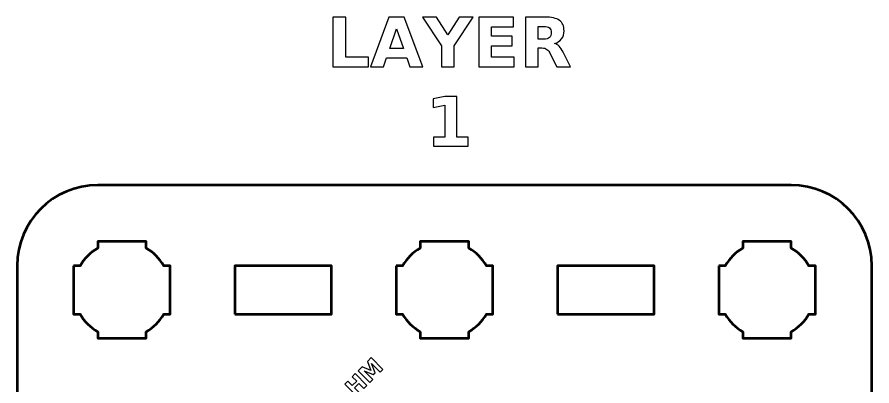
# Model space of a CAD drawing. Header units: centimetres. Extents: x -22.1 to 1.1, y -17.5 to -11.2.
# Drawn here: x -22.15 to -16.85, y -13.45 to -11.16 of the extents above; entities that cross this region are included whole.
import ezdxf

# ---------------------------------------------------------------- set-up
doc = ezdxf.new("R2010")
doc.units = ezdxf.units.CM
doc.header["$MEASUREMENT"] = 0
doc.layers.add('Layer 1', color=7, linetype='Continuous')

msp = doc.modelspace()

# ---------------------------------------------------------------- linework, layer by layer
at = {"layer": 'Layer 1'}
for points, knots in [([(-20.19147, -11.15635), (-20.19147, -11.15635), (-20.11189, -11.15635), (-20.11189, -11.15635), (-20.11189, -11.15635), (-20.11189, -11.15635), (-20.11189, -11.40478), (-20.11189, -11.40478), (-20.11189, -11.40478), (-20.11189, -11.40478), (-19.97219, -11.40478), (-19.97219, -11.40478), (-19.97219, -11.40478), (-19.97219, -11.40478), (-19.97219, -11.46496), (-19.97219, -11.46496), (-19.97219, -11.46496), (-19.97219, -11.46496), (-20.19147, -11.46496), (-20.19147, -11.46496), (-20.19147, -11.46496), (-20.19147, -11.46496), (-20.19147, -11.15635), (-20.19147, -11.15635)], [0, 0, 0, 0, 0.1666667, 0.1666667, 0.1666667, 0.1666667, 0.3333333, 0.3333333, 0.3333333, 0.3333333, 0.5, 0.5, 0.5, 0.5, 0.6666667, 0.6666667, 0.6666667, 0.6666667, 0.8333333, 0.8333333, 0.8333333, 0.8333333, 1, 1, 1, 1]), ([(-19.73449, -11.4088), (-19.73449, -11.4088), (-19.85895, -11.4088), (-19.85895, -11.4088), (-19.85895, -11.4088), (-19.85895, -11.4088), (-19.87856, -11.46496), (-19.87856, -11.46496), (-19.87856, -11.46496), (-19.87856, -11.46496), (-19.95857, -11.46496), (-19.95857, -11.46496), (-19.95857, -11.46496), (-19.95857, -11.46496), (-19.84427, -11.15635), (-19.84427, -11.15635), (-19.84427, -11.15635), (-19.84427, -11.15635), (-19.74938, -11.15635), (-19.74938, -11.15635), (-19.74938, -11.15635), (-19.74938, -11.15635), (-19.63508, -11.46496), (-19.63508, -11.46496), (-19.63508, -11.46496), (-19.63508, -11.46496), (-19.71509, -11.46496), (-19.71509, -11.46496), (-19.71509, -11.46496), (-19.71509, -11.46496), (-19.73449, -11.4088), (-19.73449, -11.4088)], [0, 0, 0, 0, 0.125, 0.125, 0.125, 0.125, 0.25, 0.25, 0.25, 0.25, 0.375, 0.375, 0.375, 0.375, 0.5, 0.5, 0.5, 0.5, 0.625, 0.625, 0.625, 0.625, 0.75, 0.75, 0.75, 0.75, 0.875, 0.875, 0.875, 0.875, 1, 1, 1, 1]), ([(-19.63712, -11.15635), (-19.63712, -11.15635), (-19.55013, -11.15635), (-19.55013, -11.15635), (-19.55013, -11.15635), (-19.55013, -11.15635), (-19.47979, -11.26635), (-19.47979, -11.26635), (-19.47979, -11.26635), (-19.47979, -11.26635), (-19.40951, -11.15635), (-19.40951, -11.15635), (-19.40951, -11.15635), (-19.40951, -11.15635), (-19.32231, -11.15635), (-19.32231, -11.15635), (-19.32231, -11.15635), (-19.32231, -11.15635), (-19.43992, -11.33493), (-19.43992, -11.33493), (-19.43992, -11.33493), (-19.43992, -11.33493), (-19.43992, -11.46496), (-19.43992, -11.46496), (-19.43992, -11.46496), (-19.43992, -11.46496), (-19.51951, -11.46496), (-19.51951, -11.46496), (-19.51951, -11.46496), (-19.51951, -11.46496), (-19.51951, -11.33493), (-19.51951, -11.33493), (-19.51951, -11.33493), (-19.51951, -11.33493), (-19.63712, -11.15635), (-19.63712, -11.15635)], [0, 0, 0, 0, 0.1111111, 0.1111111, 0.1111111, 0.1111111, 0.2222222, 0.2222222, 0.2222222, 0.2222222, 0.3333333, 0.3333333, 0.3333333, 0.3333333, 0.4444444, 0.4444444, 0.4444444, 0.4444444, 0.5555556, 0.5555556, 0.5555556, 0.5555556, 0.6666667, 0.6666667, 0.6666667, 0.6666667, 0.7777778, 0.7777778, 0.7777778, 0.7777778, 0.8888889, 0.8888889, 0.8888889, 0.8888889, 1, 1, 1, 1]), ([(-19.28752, -11.15635), (-19.28752, -11.15635), (-19.07275, -11.15635), (-19.07275, -11.15635), (-19.07275, -11.15635), (-19.07275, -11.15635), (-19.07275, -11.21654), (-19.07275, -11.21654), (-19.07275, -11.21654), (-19.07275, -11.21654), (-19.20794, -11.21654), (-19.20794, -11.21654), (-19.20794, -11.21654), (-19.20794, -11.21654), (-19.20794, -11.27397), (-19.20794, -11.27397), (-19.20794, -11.27397), (-19.20794, -11.27397), (-19.08087, -11.27397), (-19.08087, -11.27397), (-19.08087, -11.27397), (-19.08087, -11.27397), (-19.08087, -11.33415), (-19.08087, -11.33415), (-19.08087, -11.33415), (-19.08087, -11.33415), (-19.20794, -11.33415), (-19.20794, -11.33415), (-19.20794, -11.33415), (-19.20794, -11.33415), (-19.20794, -11.40478), (-19.20794, -11.40478), (-19.20794, -11.40478), (-19.20794, -11.40478), (-19.06824, -11.40478), (-19.06824, -11.40478), (-19.06824, -11.40478), (-19.06824, -11.40478), (-19.06824, -11.46496), (-19.06824, -11.46496), (-19.06824, -11.46496), (-19.06824, -11.46496), (-19.28752, -11.46496), (-19.28752, -11.46496), (-19.28752, -11.46496), (-19.28752, -11.46496), (-19.28752, -11.15635), (-19.28752, -11.15635)], [0, 0, 0, 0, 0.0833333, 0.0833333, 0.0833333, 0.0833333, 0.1666667, 0.1666667, 0.1666667, 0.1666667, 0.25, 0.25, 0.25, 0.25, 0.3333333, 0.3333333, 0.3333333, 0.3333333, 0.4166667, 0.4166667, 0.4166667, 0.4166667, 0.5, 0.5, 0.5, 0.5, 0.5833333, 0.5833333, 0.5833333, 0.5833333, 0.6666667, 0.6666667, 0.6666667, 0.6666667, 0.75, 0.75, 0.75, 0.75, 0.8333333, 0.8333333, 0.8333333, 0.8333333, 0.9166667, 0.9166667, 0.9166667, 0.9166667, 1, 1, 1, 1]), ([(-18.91874, -11.34819), (-18.91874, -11.34819), (-18.91874, -11.46496), (-18.91874, -11.46496), (-18.91874, -11.46496), (-18.91874, -11.46496), (-18.99832, -11.46496), (-18.99832, -11.46496), (-18.99832, -11.46496), (-18.99832, -11.46496), (-18.99832, -11.15635), (-18.99832, -11.15635), (-18.99832, -11.15635), (-18.99832, -11.15635), (-18.87676, -11.15635), (-18.87676, -11.15635), (-18.87676, -11.15635), (-18.83612, -11.15635), (-18.80627, -11.1632), (-18.78736, -11.17681), (-18.78736, -11.17681), (-18.76839, -11.19043), (-18.75893, -11.21202), (-18.75893, -11.24151), (-18.75893, -11.24151), (-18.75893, -11.2619), (-18.76387, -11.27869), (-18.77368, -11.29175), (-18.77368, -11.29175), (-18.78355, -11.30487), (-18.79844, -11.31454), (-18.81827, -11.32068), (-18.81827, -11.32068), (-18.8074, -11.32321), (-18.7976, -11.32879), (-18.78899, -11.33754), (-18.78899, -11.33754), (-18.78038, -11.34629), (-18.7717, -11.35955), (-18.76288, -11.37733), (-18.76288, -11.37733), (-18.76288, -11.37733), (-18.71963, -11.46496), (-18.71963, -11.46496), (-18.71963, -11.46496), (-18.71963, -11.46496), (-18.80444, -11.46496), (-18.80444, -11.46496), (-18.80444, -11.46496), (-18.80444, -11.46496), (-18.84204, -11.38827), (-18.84204, -11.38827), (-18.84204, -11.38827), (-18.84959, -11.37289), (-18.85728, -11.3623), (-18.86512, -11.35666), (-18.86512, -11.35666), (-18.87288, -11.35101), (-18.88325, -11.34819), (-18.89623, -11.34819), (-18.89623, -11.34819), (-18.89623, -11.34819), (-18.91874, -11.34819), (-18.91874, -11.34819)], [0, 0, 0, 0, 0.0625, 0.0625, 0.0625, 0.0625, 0.125, 0.125, 0.125, 0.125, 0.1875, 0.1875, 0.1875, 0.1875, 0.25, 0.25, 0.25, 0.25, 0.3125, 0.3125, 0.3125, 0.3125, 0.375, 0.375, 0.375, 0.375, 0.4375, 0.4375, 0.4375, 0.4375, 0.5, 0.5, 0.5, 0.5, 0.5625, 0.5625, 0.5625, 0.5625, 0.625, 0.625, 0.625, 0.625, 0.6875, 0.6875, 0.6875, 0.6875, 0.75, 0.75, 0.75, 0.75, 0.8125, 0.8125, 0.8125, 0.8125, 0.875, 0.875, 0.875, 0.875, 0.9375, 0.9375, 0.9375, 0.9375, 1, 1, 1, 1]), ([(-19.83912, -11.35151), (-19.83912, -11.35151), (-19.75453, -11.35151), (-19.75453, -11.35151), (-19.75453, -11.35151), (-19.75453, -11.35151), (-19.79672, -11.22874), (-19.79672, -11.22874), (-19.79672, -11.22874), (-19.79672, -11.22874), (-19.83912, -11.35151), (-19.83912, -11.35151)], [0, 0, 0, 0, 0.3333333, 0.3333333, 0.3333333, 0.3333333, 0.6666667, 0.6666667, 0.6666667, 0.6666667, 1, 1, 1, 1]), ([(-18.88522, -11.29323), (-18.86857, -11.29323), (-18.85658, -11.29012), (-18.84938, -11.28392), (-18.84938, -11.28392), (-18.84212, -11.27771), (-18.83852, -11.26748), (-18.83852, -11.25329), (-18.83852, -11.25329), (-18.83852, -11.23925), (-18.84212, -11.22917), (-18.84938, -11.2231), (-18.84938, -11.2231), (-18.85658, -11.21703), (-18.86857, -11.214), (-18.88522, -11.214), (-18.88522, -11.214), (-18.88522, -11.214), (-18.91874, -11.214), (-18.91874, -11.214), (-18.91874, -11.214), (-18.91874, -11.214), (-18.91874, -11.29323), (-18.91874, -11.29323), (-18.91874, -11.29323), (-18.91874, -11.29323), (-18.88522, -11.29323), (-18.88522, -11.29323)], [0, 0, 0, 0, 0.1428571, 0.1428571, 0.1428571, 0.1428571, 0.2857143, 0.2857143, 0.2857143, 0.2857143, 0.4285714, 0.4285714, 0.4285714, 0.4285714, 0.5714286, 0.5714286, 0.5714286, 0.5714286, 0.7142857, 0.7142857, 0.7142857, 0.7142857, 0.8571429, 0.8571429, 0.8571429, 0.8571429, 1, 1, 1, 1]), ([(-19.56848, -11.90276), (-19.56848, -11.90276), (-19.49821, -11.90276), (-19.49821, -11.90276), (-19.49821, -11.90276), (-19.49821, -11.90276), (-19.49821, -11.7033), (-19.49821, -11.7033), (-19.49821, -11.7033), (-19.49821, -11.7033), (-19.57031, -11.71819), (-19.57031, -11.71819), (-19.57031, -11.71819), (-19.57031, -11.71819), (-19.57031, -11.664), (-19.57031, -11.664), (-19.57031, -11.664), (-19.57031, -11.664), (-19.49863, -11.64911), (-19.49863, -11.64911), (-19.49863, -11.64911), (-19.49863, -11.64911), (-19.423, -11.64911), (-19.423, -11.64911), (-19.423, -11.64911), (-19.423, -11.64911), (-19.423, -11.90276), (-19.423, -11.90276), (-19.423, -11.90276), (-19.423, -11.90276), (-19.35272, -11.90276), (-19.35272, -11.90276), (-19.35272, -11.90276), (-19.35272, -11.90276), (-19.35272, -11.95772), (-19.35272, -11.95772), (-19.35272, -11.95772), (-19.35272, -11.95772), (-19.56848, -11.95772), (-19.56848, -11.95772), (-19.56848, -11.95772), (-19.56848, -11.95772), (-19.56848, -11.90276), (-19.56848, -11.90276)], [0, 0, 0, 0, 0.0909091, 0.0909091, 0.0909091, 0.0909091, 0.1818182, 0.1818182, 0.1818182, 0.1818182, 0.2727273, 0.2727273, 0.2727273, 0.2727273, 0.3636364, 0.3636364, 0.3636364, 0.3636364, 0.4545455, 0.4545455, 0.4545455, 0.4545455, 0.5454545, 0.5454545, 0.5454545, 0.5454545, 0.6363636, 0.6363636, 0.6363636, 0.6363636, 0.7272727, 0.7272727, 0.7272727, 0.7272727, 0.8181818, 0.8181818, 0.8181818, 0.8181818, 0.9090909, 0.9090909, 0.9090909, 0.9090909, 1, 1, 1, 1])]:
    msp.add_open_spline(points, degree=3, knots=knots, dxfattribs=at)
at = {"layer": 'Layer 1', "color": 253, "lineweight": 53}
for points, knots in [([(-22.15, -17), (-22.15, -17), (-22.15, -12.7), (-22.15, -12.7), (-22.15, -12.7), (-22.15, -12.42391), (-21.92609, -12.2), (-21.65, -12.2), (-21.65, -12.2), (-21.65, -12.2), (-17.35, -12.2), (-17.35, -12.2), (-17.35, -12.2), (-17.07391, -12.2), (-16.85, -12.42391), (-16.85, -12.7), (-16.85, -12.7), (-16.85, -12.7), (-16.85, -17), (-16.85, -17), (-16.85, -17), (-16.85, -17.27609), (-17.07391, -17.5), (-17.35, -17.5), (-17.35, -17.5), (-17.35, -17.5), (-21.65, -17.5), (-21.65, -17.5), (-21.65, -17.5), (-21.92609, -17.5), (-22.15, -17.27609), (-22.15, -17)], [0, 0, 0, 0, 0.125, 0.125, 0.125, 0.125, 0.25, 0.25, 0.25, 0.25, 0.375, 0.375, 0.375, 0.375, 0.5, 0.5, 0.5, 0.5, 0.625, 0.625, 0.625, 0.625, 0.75, 0.75, 0.75, 0.75, 0.875, 0.875, 0.875, 0.875, 1, 1, 1, 1]), ([(-21.8, -12.7), (-21.8, -12.7), (-21.75985, -12.7), (-21.75985, -12.7), (-21.75985, -12.7), (-21.7335, -12.65447), (-21.69553, -12.6165), (-21.65, -12.59015), (-21.65, -12.59015), (-21.65, -12.59015), (-21.65, -12.55), (-21.65, -12.55), (-21.65, -12.55), (-21.65, -12.55), (-21.5, -12.55), (-21.5, -12.55), (-21.5, -12.55), (-21.5, -12.55), (-21.35, -12.55), (-21.35, -12.55), (-21.35, -12.55), (-21.35, -12.55), (-21.35, -12.59015), (-21.35, -12.59015), (-21.35, -12.59015), (-21.30447, -12.6165), (-21.2665, -12.65447), (-21.24015, -12.7), (-21.24015, -12.7), (-21.24015, -12.7), (-21.2, -12.7), (-21.2, -12.7), (-21.2, -12.7), (-21.2, -12.7), (-21.2, -12.85), (-21.2, -12.85), (-21.2, -12.85), (-21.2, -12.85), (-21.2, -13), (-21.2, -13), (-21.2, -13), (-21.2, -13), (-21.24015, -13), (-21.24015, -13), (-21.24015, -13), (-21.2665, -13.04553), (-21.30447, -13.0835), (-21.35, -13.10985), (-21.35, -13.10985), (-21.35, -13.10985), (-21.35, -13.15), (-21.35, -13.15), (-21.35, -13.15), (-21.35, -13.15), (-21.5, -13.15), (-21.5, -13.15), (-21.5, -13.15), (-21.5, -13.15), (-21.65, -13.15), (-21.65, -13.15), (-21.65, -13.15), (-21.65, -13.15), (-21.65, -13.10985), (-21.65, -13.10985), (-21.65, -13.10985), (-21.69553, -13.0835), (-21.7335, -13.04553), (-21.75985, -13), (-21.75985, -13), (-21.75985, -13), (-21.8, -13), (-21.8, -13), (-21.8, -13), (-21.8, -13), (-21.8, -12.85), (-21.8, -12.85), (-21.8, -12.85), (-21.8, -12.85), (-21.8, -12.7), (-21.8, -12.7)], [0, 0, 0, 0, 0.05, 0.05, 0.05, 0.05, 0.1, 0.1, 0.1, 0.1, 0.15, 0.15, 0.15, 0.15, 0.2, 0.2, 0.2, 0.2, 0.25, 0.25, 0.25, 0.25, 0.3, 0.3, 0.3, 0.3, 0.35, 0.35, 0.35, 0.35, 0.4, 0.4, 0.4, 0.4, 0.45, 0.45, 0.45, 0.45, 0.5, 0.5, 0.5, 0.5, 0.55, 0.55, 0.55, 0.55, 0.6, 0.6, 0.6, 0.6, 0.65, 0.65, 0.65, 0.65, 0.7, 0.7, 0.7, 0.7, 0.75, 0.75, 0.75, 0.75, 0.8, 0.8, 0.8, 0.8, 0.85, 0.85, 0.85, 0.85, 0.9, 0.9, 0.9, 0.9, 0.95, 0.95, 0.95, 0.95, 1, 1, 1, 1]), ([(-19.8, -12.7), (-19.8, -12.7), (-19.75985, -12.7), (-19.75985, -12.7), (-19.75985, -12.7), (-19.7335, -12.65447), (-19.69553, -12.6165), (-19.65, -12.59015), (-19.65, -12.59015), (-19.65, -12.59015), (-19.65, -12.55), (-19.65, -12.55), (-19.65, -12.55), (-19.65, -12.55), (-19.5, -12.55), (-19.5, -12.55), (-19.5, -12.55), (-19.5, -12.55), (-19.35, -12.55), (-19.35, -12.55), (-19.35, -12.55), (-19.35, -12.55), (-19.35, -12.59015), (-19.35, -12.59015), (-19.35, -12.59015), (-19.30447, -12.6165), (-19.2665, -12.65447), (-19.24015, -12.7), (-19.24015, -12.7), (-19.24015, -12.7), (-19.2, -12.7), (-19.2, -12.7), (-19.2, -12.7), (-19.2, -12.7), (-19.2, -12.85), (-19.2, -12.85), (-19.2, -12.85), (-19.2, -12.85), (-19.2, -13), (-19.2, -13), (-19.2, -13), (-19.2, -13), (-19.24015, -13), (-19.24015, -13), (-19.24015, -13), (-19.2665, -13.04553), (-19.30447, -13.0835), (-19.35, -13.10985), (-19.35, -13.10985), (-19.35, -13.10985), (-19.35, -13.15), (-19.35, -13.15), (-19.35, -13.15), (-19.35, -13.15), (-19.5, -13.15), (-19.5, -13.15), (-19.5, -13.15), (-19.5, -13.15), (-19.65, -13.15), (-19.65, -13.15), (-19.65, -13.15), (-19.65, -13.15), (-19.65, -13.10985), (-19.65, -13.10985), (-19.65, -13.10985), (-19.69553, -13.0835), (-19.7335, -13.04553), (-19.75985, -13), (-19.75985, -13), (-19.75985, -13), (-19.8, -13), (-19.8, -13), (-19.8, -13), (-19.8, -13), (-19.8, -12.85), (-19.8, -12.85), (-19.8, -12.85), (-19.8, -12.85), (-19.8, -12.7), (-19.8, -12.7)], [0, 0, 0, 0, 0.05, 0.05, 0.05, 0.05, 0.1, 0.1, 0.1, 0.1, 0.15, 0.15, 0.15, 0.15, 0.2, 0.2, 0.2, 0.2, 0.25, 0.25, 0.25, 0.25, 0.3, 0.3, 0.3, 0.3, 0.35, 0.35, 0.35, 0.35, 0.4, 0.4, 0.4, 0.4, 0.45, 0.45, 0.45, 0.45, 0.5, 0.5, 0.5, 0.5, 0.55, 0.55, 0.55, 0.55, 0.6, 0.6, 0.6, 0.6, 0.65, 0.65, 0.65, 0.65, 0.7, 0.7, 0.7, 0.7, 0.75, 0.75, 0.75, 0.75, 0.8, 0.8, 0.8, 0.8, 0.85, 0.85, 0.85, 0.85, 0.9, 0.9, 0.9, 0.9, 0.95, 0.95, 0.95, 0.95, 1, 1, 1, 1]), ([(-17.8, -12.7), (-17.8, -12.7), (-17.75985, -12.7), (-17.75985, -12.7), (-17.75985, -12.7), (-17.7335, -12.65447), (-17.69553, -12.6165), (-17.65, -12.59015), (-17.65, -12.59015), (-17.65, -12.59015), (-17.65, -12.55), (-17.65, -12.55), (-17.65, -12.55), (-17.65, -12.55), (-17.5, -12.55), (-17.5, -12.55), (-17.5, -12.55), (-17.5, -12.55), (-17.35, -12.55), (-17.35, -12.55), (-17.35, -12.55), (-17.35, -12.55), (-17.35, -12.59015), (-17.35, -12.59015), (-17.35, -12.59015), (-17.30447, -12.6165), (-17.2665, -12.65447), (-17.24015, -12.7), (-17.24015, -12.7), (-17.24015, -12.7), (-17.2, -12.7), (-17.2, -12.7), (-17.2, -12.7), (-17.2, -12.7), (-17.2, -12.85), (-17.2, -12.85), (-17.2, -12.85), (-17.2, -12.85), (-17.2, -13), (-17.2, -13), (-17.2, -13), (-17.2, -13), (-17.24015, -13), (-17.24015, -13), (-17.24015, -13), (-17.2665, -13.04553), (-17.30447, -13.0835), (-17.35, -13.10985), (-17.35, -13.10985), (-17.35, -13.10985), (-17.35, -13.15), (-17.35, -13.15), (-17.35, -13.15), (-17.35, -13.15), (-17.5, -13.15), (-17.5, -13.15), (-17.5, -13.15), (-17.5, -13.15), (-17.65, -13.15), (-17.65, -13.15), (-17.65, -13.15), (-17.65, -13.15), (-17.65, -13.10985), (-17.65, -13.10985), (-17.65, -13.10985), (-17.69553, -13.0835), (-17.7335, -13.04553), (-17.75985, -13), (-17.75985, -13), (-17.75985, -13), (-17.8, -13), (-17.8, -13), (-17.8, -13), (-17.8, -13), (-17.8, -12.85), (-17.8, -12.85), (-17.8, -12.85), (-17.8, -12.85), (-17.8, -12.7), (-17.8, -12.7)], [0, 0, 0, 0, 0.05, 0.05, 0.05, 0.05, 0.1, 0.1, 0.1, 0.1, 0.15, 0.15, 0.15, 0.15, 0.2, 0.2, 0.2, 0.2, 0.25, 0.25, 0.25, 0.25, 0.3, 0.3, 0.3, 0.3, 0.35, 0.35, 0.35, 0.35, 0.4, 0.4, 0.4, 0.4, 0.45, 0.45, 0.45, 0.45, 0.5, 0.5, 0.5, 0.5, 0.55, 0.55, 0.55, 0.55, 0.6, 0.6, 0.6, 0.6, 0.65, 0.65, 0.65, 0.65, 0.7, 0.7, 0.7, 0.7, 0.75, 0.75, 0.75, 0.75, 0.8, 0.8, 0.8, 0.8, 0.85, 0.85, 0.85, 0.85, 0.9, 0.9, 0.9, 0.9, 0.95, 0.95, 0.95, 0.95, 1, 1, 1, 1]), ([(-20.8, -13), (-20.8, -13), (-20.8, -12.7), (-20.8, -12.7), (-20.8, -12.7), (-20.8, -12.7), (-20.2, -12.7), (-20.2, -12.7), (-20.2, -12.7), (-20.2, -12.7), (-20.2, -13), (-20.2, -13), (-20.2, -13), (-20.2, -13), (-20.8, -13), (-20.8, -13)], [0, 0, 0, 0, 0.25, 0.25, 0.25, 0.25, 0.5, 0.5, 0.5, 0.5, 0.75, 0.75, 0.75, 0.75, 1, 1, 1, 1]), ([(-18.8, -13), (-18.8, -13), (-18.8, -12.7), (-18.8, -12.7), (-18.8, -12.7), (-18.8, -12.7), (-18.2, -12.7), (-18.2, -12.7), (-18.2, -12.7), (-18.2, -12.7), (-18.2, -13), (-18.2, -13), (-18.2, -13), (-18.2, -13), (-18.8, -13), (-18.8, -13)], [0, 0, 0, 0, 0.25, 0.25, 0.25, 0.25, 0.5, 0.5, 0.5, 0.5, 0.75, 0.75, 0.75, 0.75, 1, 1, 1, 1])]:
    msp.add_open_spline(points, degree=3, knots=knots, dxfattribs=at)
at = {"layer": 'Layer 1', "color": 250}
for points, knots in [([(-20.03518, -13.35145), (-20.03518, -13.35145), (-20.01131, -13.32758), (-20.01131, -13.32758), (-20.01131, -13.32758), (-20.01131, -13.32758), (-19.95583, -13.34994), (-19.95583, -13.34994), (-19.95583, -13.34994), (-19.95583, -13.34994), (-19.97807, -13.29434), (-19.97807, -13.29434), (-19.97807, -13.29434), (-19.97807, -13.29434), (-19.95425, -13.27052), (-19.95425, -13.27052), (-19.95425, -13.27052), (-19.95425, -13.27052), (-19.88151, -13.34326), (-19.88151, -13.34326), (-19.88151, -13.34326), (-19.88151, -13.34326), (-19.89924, -13.36099), (-19.89924, -13.36099), (-19.89924, -13.36099), (-19.89924, -13.36099), (-19.95244, -13.3078), (-19.95244, -13.3078), (-19.95244, -13.3078), (-19.95244, -13.3078), (-19.93, -13.36377), (-19.93, -13.36377), (-19.93, -13.36377), (-19.93, -13.36377), (-19.94188, -13.37565), (-19.94188, -13.37565), (-19.94188, -13.37565), (-19.94188, -13.37565), (-19.99785, -13.35321), (-19.99785, -13.35321), (-19.99785, -13.35321), (-19.99785, -13.35321), (-19.94466, -13.40641), (-19.94466, -13.40641), (-19.94466, -13.40641), (-19.94466, -13.40641), (-19.96244, -13.42419), (-19.96244, -13.42419), (-19.96244, -13.42419), (-19.96244, -13.42419), (-20.03518, -13.35145), (-20.03518, -13.35145)], [0, 0, 0, 0, 0.0769231, 0.0769231, 0.0769231, 0.0769231, 0.1538462, 0.1538462, 0.1538462, 0.1538462, 0.2307692, 0.2307692, 0.2307692, 0.2307692, 0.3076923, 0.3076923, 0.3076923, 0.3076923, 0.3846154, 0.3846154, 0.3846154, 0.3846154, 0.4615385, 0.4615385, 0.4615385, 0.4615385, 0.5384615, 0.5384615, 0.5384615, 0.5384615, 0.6153846, 0.6153846, 0.6153846, 0.6153846, 0.6923077, 0.6923077, 0.6923077, 0.6923077, 0.7692308, 0.7692308, 0.7692308, 0.7692308, 0.8461538, 0.8461538, 0.8461538, 0.8461538, 0.9230769, 0.9230769, 0.9230769, 0.9230769, 1, 1, 1, 1]), ([(-20.11868, -13.43496), (-20.11868, -13.43496), (-20.09991, -13.41619), (-20.09991, -13.41619), (-20.09991, -13.41619), (-20.09991, -13.41619), (-20.07219, -13.44392), (-20.07219, -13.44392), (-20.07219, -13.44392), (-20.07219, -13.44392), (-20.04452, -13.41626), (-20.04452, -13.41626), (-20.04452, -13.41626), (-20.04452, -13.41626), (-20.07225, -13.38853), (-20.07225, -13.38853), (-20.07225, -13.38853), (-20.07225, -13.38853), (-20.05348, -13.36976), (-20.05348, -13.36976), (-20.05348, -13.36976), (-20.05348, -13.36976), (-19.98074, -13.4425), (-19.98074, -13.4425), (-19.98074, -13.4425), (-19.98074, -13.4425), (-19.99951, -13.46127), (-19.99951, -13.46127), (-19.99951, -13.46127), (-19.99951, -13.46127), (-20.03034, -13.43044), (-20.03034, -13.43044), (-20.03034, -13.43044), (-20.03034, -13.43044), (-20.058, -13.4581), (-20.058, -13.4581), (-20.058, -13.4581), (-20.058, -13.4581), (-20.02717, -13.48893), (-20.02717, -13.48893), (-20.02717, -13.48893), (-20.02717, -13.48893), (-20.04594, -13.5077), (-20.04594, -13.5077), (-20.04594, -13.5077), (-20.04594, -13.5077), (-20.11868, -13.43496), (-20.11868, -13.43496)], [0, 0, 0, 0, 0.0833333, 0.0833333, 0.0833333, 0.0833333, 0.1666667, 0.1666667, 0.1666667, 0.1666667, 0.25, 0.25, 0.25, 0.25, 0.3333333, 0.3333333, 0.3333333, 0.3333333, 0.4166667, 0.4166667, 0.4166667, 0.4166667, 0.5, 0.5, 0.5, 0.5, 0.5833333, 0.5833333, 0.5833333, 0.5833333, 0.6666667, 0.6666667, 0.6666667, 0.6666667, 0.75, 0.75, 0.75, 0.75, 0.8333333, 0.8333333, 0.8333333, 0.8333333, 0.9166667, 0.9166667, 0.9166667, 0.9166667, 1, 1, 1, 1])]:
    msp.add_open_spline(points, degree=3, knots=knots, dxfattribs=at)

doc.saveas('drawing.dxf')
